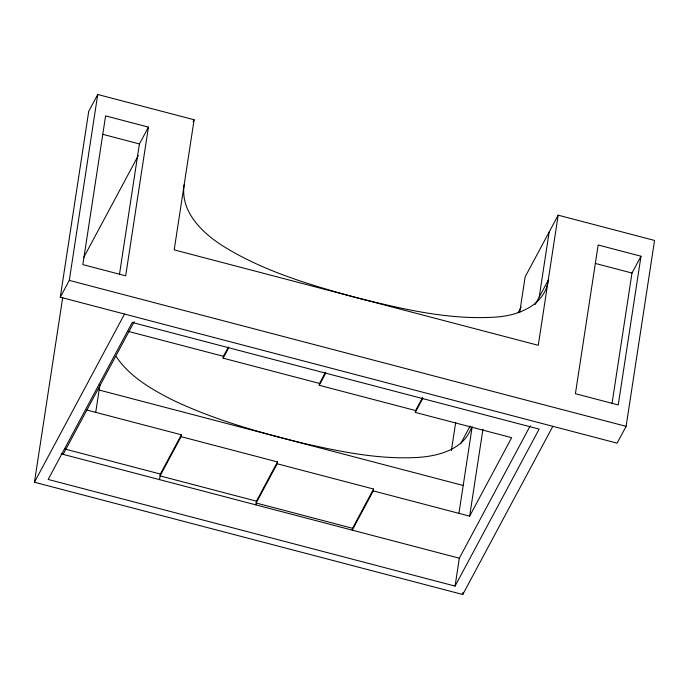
<?xml version="1.0" encoding="UTF-8"?>
<svg xmlns="http://www.w3.org/2000/svg" width="689" height="689" viewBox="0 0 689 689"><rect width="100%" height="100%" fill="white"/><g stroke="black" fill="none" stroke-linecap="round" stroke-linejoin="round"><path stroke-width="1.03" d="M184.152 184.816C180.139 211.334 201.799 232.443 222.194 245.542C263.103 271.199 310.024 284.936 356.23 297.596C401.609 308.827 448.143 320.135 495.245 317.112C517.551 315.924 545.042 305.503 548.22 280.242L535.207 304.538M60.279 297.209L88.726 111.317L97.735 94.496L194.109 119.757L174.196 249.883L538.264 345.31L558.176 215.183L654.55 240.444L626.103 426.336L617.094 443.156L60.279 297.209L69.288 280.389L97.735 94.496M552.845 426.31L462.767 594.504L34.45 482.24L62.733 297.407M95.719 412.349L99.931 384.789M119.43 274.592L139.419 143.932L148.428 127.12L105.598 115.89L82.844 264.602L125.674 275.833L148.428 127.12M159.503 479.622L160.365 474.049L181.379 434.802L86.952 410.05M181.095 436.662L277.469 461.923L256.446 501.161L160.072 475.901L181.095 436.662L181.379 434.802M325.509 372.215L319.507 383.428L223.133 358.168L223.417 356.308L228.421 346.963M255.877 504.882L256.446 501.161M277.185 463.775L373.55 489.035L352.535 528.282L256.162 503.022L277.185 463.775L277.469 461.923M422.598 397.467L415.588 410.549L319.222 385.289L319.507 383.428M352.535 528.282L352.251 530.142L373.266 490.895L373.55 489.035M373.266 490.895L469.64 516.156L511.677 437.67L415.303 412.41L415.588 410.549M451.381 450.563L455.722 422.228M458.934 513.348L472.189 426.698M455.067 586.089L539.134 429.109L132.236 322.461L48.161 479.441L455.067 586.089L459.33 558.211L530.237 425.819M469.64 516.156L482.946 429.195M462.767 594.504L463.094 592.385M519.687 312.53L525.147 276.849L558.176 215.183M539.211 297.062L549.167 232.004M611.996 403.702L631.985 273.042L640.994 256.222L598.164 245L575.41 393.712L618.24 404.934L640.994 256.222M471.242 428.093C463.749 448.763 440.004 455.618 420.178 457.272C380.724 460.028 341.529 451.915 303.246 443.277C258.349 432.218 213.444 419.618 171.639 399.525C150.762 388.854 129.377 376.392 116.105 356.428M83.645 257.608L138.3 155.559M193.109 121.626L194.109 119.757M34.45 482.24L124.528 314.046M63.138 454.361L134.2 321.677M223.133 358.168L228.636 347.893M319.222 385.289L325.725 373.145M415.303 412.41L422.813 398.388M518.128 312.754L521.168 307.079M460.648 443.768L470.156 426.009M102.713 134.312L139.419 143.932M595.279 263.422L631.985 273.042M69.288 280.389L626.103 426.336M128.016 331.306L223.417 356.308M99.13 390.043L463.197 485.469M65.024 449.056L160.365 474.049M61.192 453.853L459.33 558.211"/></g></svg>
